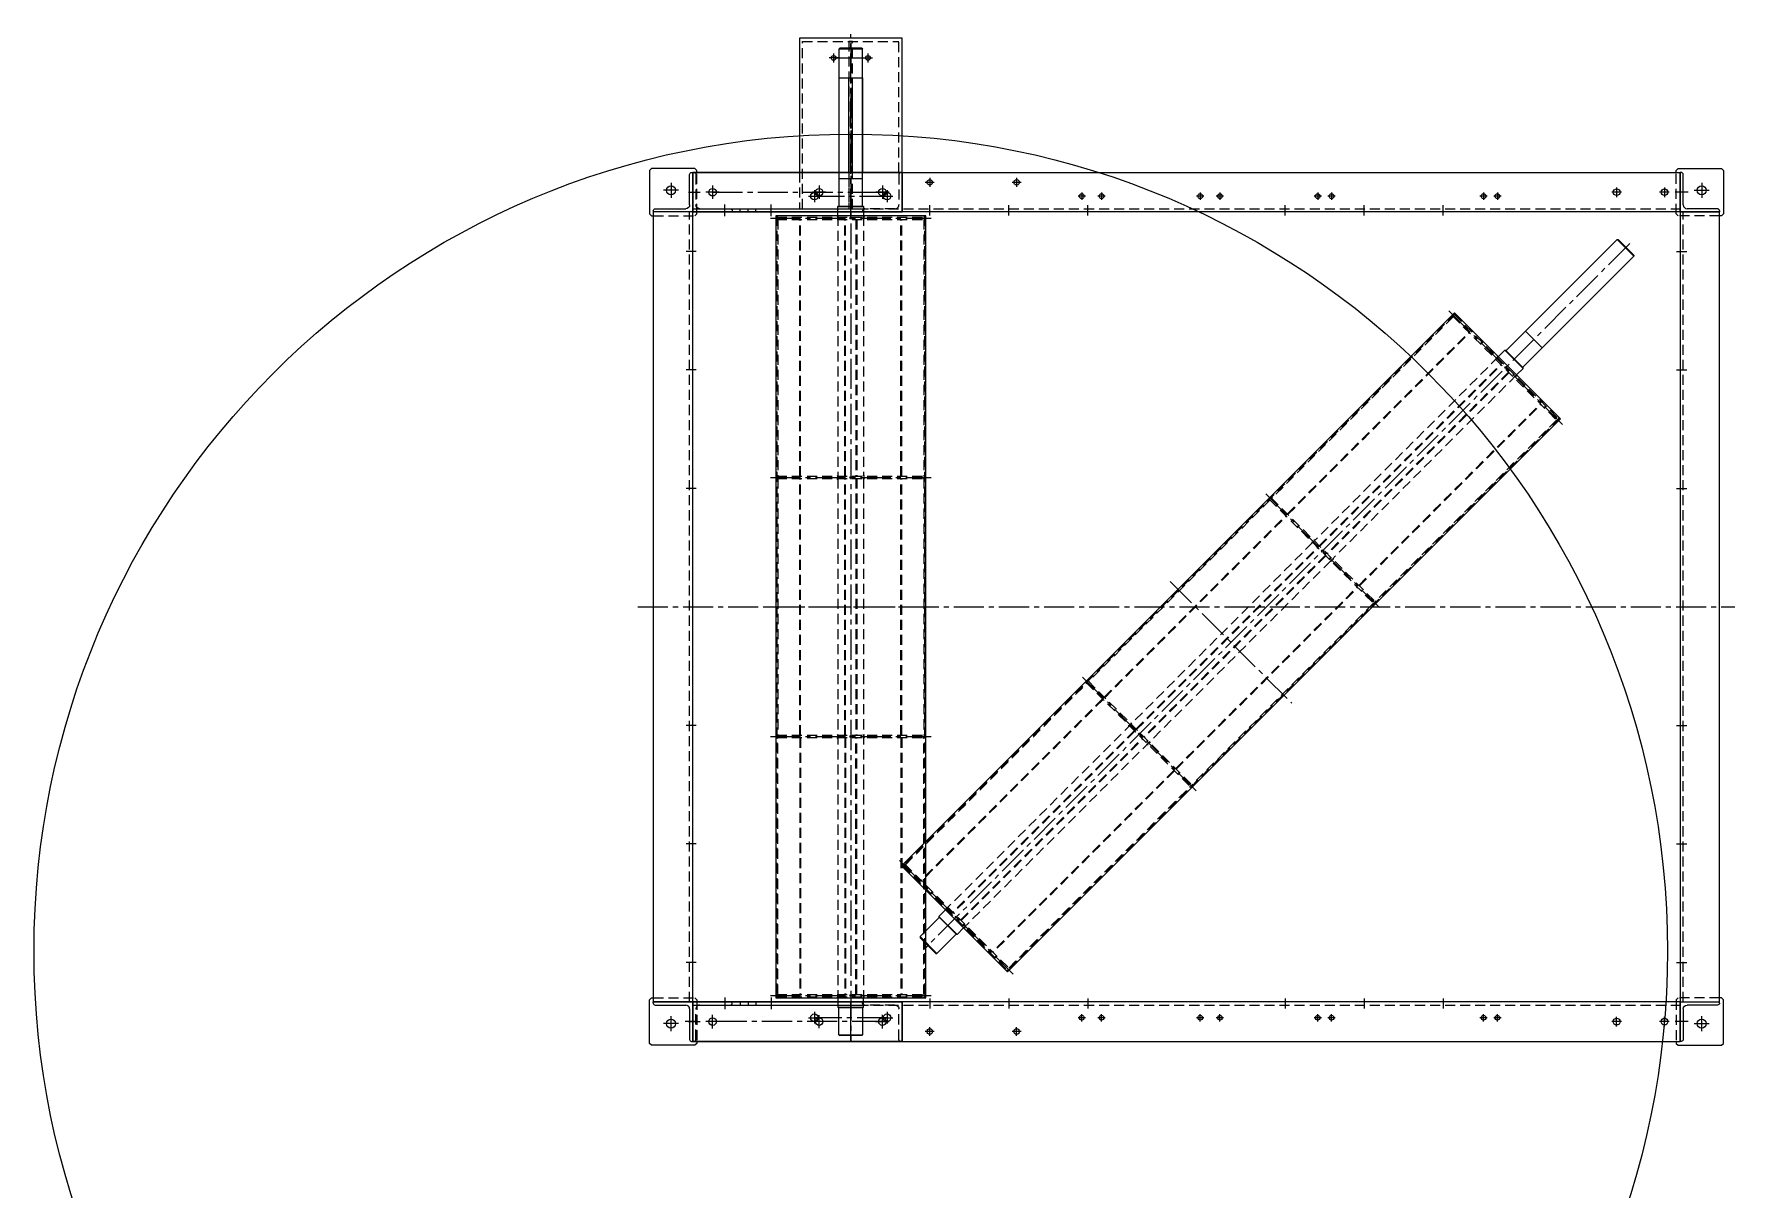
# Model space of a CAD drawing. Header units: millimetres. Extents: x -8731 to 85711, y -14522 to 31379.
# Drawn here: x 19060 to 23367, y 28453 to 31379 of the extents above; entities that cross this region are included whole.
import ezdxf

# ---------------------------------------------------------------- set-up
doc = ezdxf.new("R2010")
doc.units = ezdxf.units.MM
doc.header["$LTSCALE"] = 4
doc.linetypes.add('CENTER2', pattern=[28.575, 19.05, -3.175, 3.175, -3.175])
doc.linetypes.add('HIDDEN', pattern=[9.525, 6.35, -3.175])
doc.layers.add('04_HIDDEN', color=2, linetype='HIDDEN', lineweight=13)
doc.layers.add('05_CENTER', color=4, linetype='CENTER2', lineweight=13)
doc.layers.add('10_DRAFT', color=8, linetype='Continuous', lineweight=0, plot=False)

# ---------------------------------------------------------------- blocks, each defined once
blk = doc.blocks.new('A$C448B04A9_1_1_1')
at = {"color": 0}
for p, q in [((3, 100), (0, 100)), ((0, 0), (0, 100)), ((8, 18), (8, 95)), ((0, 0), (100, 0)), ((95, 8), (18, 8)), ((100, 3), (100, 0))]:
    blk.add_line(p, q, dxfattribs=at)
for centre, radius, start, end in [((3, 95), 5, 0, 90), ((18, 18), 10, 180, 270), ((95, 3), 5, 0, 90)]:
    blk.add_arc(centre, radius, start, end, dxfattribs=at)
blk = doc.blocks.new('A$C2A2D3C10_1_1_1')
at = {"color": 0}
for points in [[(110, 1100), (110, 1105), (105, 1110), (-5, 1110), (-10, 1105), (-10, 995), (-5, 990)], [(2590, 1100), (2590, 1105), (2595, 1110), (2705, 1110), (2710, 1105), (2710, 995), (2705, 990)], [(100, 993), (100, 1000), (0, 1000), (0, -1000), (100, -1000), (100, -993)], [(100, -993), (100, 993)], [(2600, -993), (2600, -1000), (2700, -1000), (2700, 1000), (2600, 1000), (2600, 993)], [(2600, 993), (2600, -993)], [(-5, 990), (0, 990)], [(2705, 990), (2700, 990)], [(110, -1100), (110, -1105), (105, -1110), (-5, -1110), (-10, -1105), (-10, -995), (-5, -990)], [(-5, -990), (0, -990)], [(2590, -1100), (2590, -1105), (2595, -1110), (2705, -1110), (2710, -1105), (2710, -995), (2705, -990)], [(2705, -990), (2700, -990)]]:
    blk.add_lwpolyline(points, dxfattribs=at)
for points in [[(100, 1100), (2600, 1100), (2600, 1000), (100, 1000)], [(100, -1100), (2600, -1100), (2600, -1000), (100, -1000)]]:
    blk.add_lwpolyline(points, close=True, dxfattribs=at)
for centre, radius in [((700, 1075), 7), ((920, 1075), 7), ((45, 1055), 11.5), ((150, 1050), 9.5), ((580, 1050), 9.5), ((1085, 1040), 6), ((1135, 1040), 6), ((1385, 1040), 6), ((1435, 1040), 6), ((1682.5, 1040), 6), ((1717.5, 1040), 6), ((2102.5, 1040), 6), ((2137.5, 1040), 6), ((2439.5, 1050), 8.5), ((2560.5, 1050), 8.5), ((2655, 1055), 11.5), ((45, -1055), 11.5), ((150, -1050), 9.5), ((420, -1050), 9.5), ((580, -1050), 9.5), ((700, -1075), 7), ((920, -1075), 7), ((1085, -1040), 6), ((1135, -1040), 6), ((1385, -1040), 6), ((1435, -1040), 6), ((1682.5, -1040), 6), ((1717.5, -1040), 6), ((2102.5, -1040), 6), ((2137.5, -1040), 6), ((2439.5, -1050), 8.5), ((2560.5, -1050), 8.5), ((2655, -1055), 11.5)]:
    blk.add_circle(centre, radius, dxfattribs=at)
at = {"layer": '04_HIDDEN'}
for p, q in [((92, -1000), (92, 1000)), ((100, 1008), (2600, 1008)), ((2608, -1000), (2608, 1000)), ((100, -1008), (2600, -1008))]:
    blk.add_line(p, q, dxfattribs=at)
for points in [[(0, 990), (105, 990), (110, 995), (110, 1100)], [(2700, 990), (2595, 990), (2590, 995), (2590, 1100)], [(0, -990), (105, -990), (110, -995), (110, -1100)], [(2700, -990), (2595, -990), (2590, -995), (2590, -1100)]]:
    blk.add_lwpolyline(points, dxfattribs=at)
at = {"layer": '05_CENTER'}
for p, q in [((700, 1086.2), (700, 1063.8)), ((920, 1086.2), (920, 1063.8)), ((63.9, 1055), (26.1, 1055)), ((45, 1073.9), (45, 1036.1)), ((166.3, 1050), (133.7, 1050)), ((150, 1066.3), (150, 1033.7)), ((596.3, 1050), (563.7, 1050)), ((580, 1066.3), (580, 1033.7)), ((711.2, 1075), (688.8, 1075)), ((931.2, 1075), (908.8, 1075)), ((1094.3, 1040), (1075.7, 1040)), ((1085, 1049.3), (1085, 1030.7)), ((1144.3, 1040), (1125.7, 1040)), ((1135, 1049.3), (1135, 1030.7)), ((1394.3, 1040), (1375.7, 1040)), ((1385, 1049.3), (1385, 1030.7)), ((1444.3, 1040), (1425.7, 1040)), ((1435, 1049.3), (1435, 1030.7)), ((1691.8, 1040), (1673.2, 1040)), ((1682.5, 1049.3), (1682.5, 1030.7)), ((1726.8, 1040), (1708.2, 1040)), ((1717.5, 1049.3), (1717.5, 1030.7)), ((2111.8, 1040), (2093.2, 1040)), ((2102.5, 1049.3), (2102.5, 1030.7)), ((2146.8, 1040), (2128.2, 1040)), ((2137.5, 1049.3), (2137.5, 1030.7)), ((2451.8, 1050), (2427.2, 1050)), ((2439.5, 1062.3), (2439.5, 1037.7)), ((2572.8, 1050), (2548.2, 1050)), ((2560.5, 1062.3), (2560.5, 1037.7)), ((2620.4, 1050), (2587.9, 1050)), ((2636.1, 1055), (2673.9, 1055)), ((2655, 1073.9), (2655, 1036.1)), ((700, 991.1), (700, 1017.1)), ((900, 991.1), (900, 1017.1)), ((1100, 991.1), (1100, 1017.1)), ((1600, 991.1), (1600, 1017.1)), ((1800, 991.1), (1800, 1017.1)), ((2000, 991.1), (2000, 1017.1)), ((108.9, 900), (82.9, 900)), ((2591.1, 900), (2617.1, 900)), ((108.9, 600), (82.9, 600)), ((2591.1, 600), (2617.1, 600)), ((108.9, 300), (82.9, 300)), ((2591.1, 300), (2617.1, 300)), ((-39.1, 0), (2739.1, 0)), ((108.9, -300), (82.9, -300)), ((2591.1, -300), (2617.1, -300)), ((108.9, -600), (82.9, -600)), ((2591.1, -600), (2617.1, -600)), ((108.9, -900), (82.9, -900)), ((2591.1, -900), (2617.1, -900)), ((150, -1066.3), (150, -1033.7)), ((420, -1066.3), (420, -1033.7)), ((580, -1066.3), (580, -1033.7)), ((700, -991.1), (700, -1017.1)), ((900, -991.1), (900, -1017.1)), ((1085, -1049.3), (1085, -1030.7)), ((1100, -991.1), (1100, -1017.1)), ((1135, -1049.3), (1135, -1030.7)), ((1385, -1049.3), (1385, -1030.7)), ((1435, -1049.3), (1435, -1030.7)), ((1600, -991.1), (1600, -1017.1)), ((1682.5, -1049.3), (1682.5, -1030.7)), ((1717.5, -1049.3), (1717.5, -1030.7)), ((1800, -991.1), (1800, -1017.1)), ((2000, -991.1), (2000, -1017.1)), ((2102.5, -1049.3), (2102.5, -1030.7)), ((2137.5, -1049.3), (2137.5, -1030.7)), ((63.9, -1055), (26.1, -1055)), ((45, -1073.9), (45, -1036.1)), ((111.3, -1050), (80.4, -1050)), ((166.3, -1050), (133.7, -1050)), ((436.3, -1050), (403.7, -1050)), ((596.3, -1050), (563.7, -1050)), ((711.2, -1075), (688.8, -1075)), ((700, -1086.2), (700, -1063.8)), ((931.2, -1075), (908.8, -1075)), ((920, -1086.2), (920, -1063.8)), ((1094.3, -1040), (1075.7, -1040)), ((1144.3, -1040), (1125.7, -1040)), ((1394.3, -1040), (1375.7, -1040)), ((1444.3, -1040), (1425.7, -1040)), ((1691.8, -1040), (1673.2, -1040)), ((1726.8, -1040), (1708.2, -1040)), ((2111.8, -1040), (2093.2, -1040)), ((2146.8, -1040), (2128.2, -1040)), ((2451.8, -1050), (2427.2, -1050)), ((2439.5, -1062.3), (2439.5, -1037.7)), ((2572.8, -1050), (2548.2, -1050)), ((2560.5, -1062.3), (2560.5, -1037.7)), ((2620.4, -1050), (2587.9, -1050)), ((2636.1, -1055), (2673.9, -1055)), ((2655, -1073.9), (2655, -1036.1))]:
    blk.add_line(p, q, dxfattribs=at)
at = {"color": 0, "xscale": -1}
blk.add_blockref('A$C448B04A9_1_1_1', (100, 1000), dxfattribs=at)
at = {"color": 0}
blk.add_blockref('A$C448B04A9_1_1_1', (2600, 1000), dxfattribs=at)
at = {"color": 0, "rotation": 180}
blk.add_blockref('A$C448B04A9_1_1_1', (100, -1000), dxfattribs=at)
at = {"color": 0, "xscale": -1, "rotation": 180}
blk.add_blockref('A$C448B04A9_1_1_1', (2600, -1000), dxfattribs=at)
blk = doc.blocks.new('A$C67F20274_1_1')
h = blk.add_hatch(color=3)
h.dxf.hatch_style = 1
h.paths.add_polyline_path([(0, -2), (0, 0), (-2, 0)])
at = {"color": 3}
blk.add_lwpolyline([(0, 0), (-2, 0), (-2, 0), (0, -2)], close=True, dxfattribs=at)
blk = doc.blocks.new('A$C448B04A9_1_1')
at = {"color": 0}
for p, q in [((3, 100), (0, 100)), ((0, 0), (0, 100)), ((8, 18), (8, 95)), ((0, 0), (100, 0)), ((95, 8), (18, 8)), ((100, 3), (100, 0))]:
    blk.add_line(p, q, dxfattribs=at)
for centre, radius, start, end in [((3, 95), 5, 0, 90), ((18, 18), 10, 180, 270), ((95, 3), 5, 0, 90)]:
    blk.add_arc(centre, radius, start, end, dxfattribs=at)

msp = doc.modelspace()

# ---------------------------------------------------------------- hatches: boundary and pattern name
h = msp.add_hatch(color=3)
h.dxf.hatch_style = 1
h.paths.add_polyline_path([(20941.25246, 30910.27853), (20939.03925, 30910.27853, 0.1117604654), (20939.60512, 30912.77851), (20941.25246, 30912.77851)])
h.paths.add_polyline_path([(20941.25246, 30912.77851), (20939.60512, 30912.77851, 0.1117619807), (20939.03925, 30915.27853), (20941.25246, 30915.27853)])
h = msp.add_hatch(color=3)
h.dxf.hatch_style = 1
h.paths.add_polyline_path([(21315.25246, 30915.2785), (21317.46567, 30915.2785, 0.1117604654), (21316.89979, 30912.77851), (21315.25246, 30912.77851)])
h.paths.add_polyline_path([(21315.25246, 30912.77851), (21316.89979, 30912.77851, 0.1117619807), (21317.46567, 30910.2785), (21315.25246, 30910.2785)])
h = msp.add_hatch(color=3)
h.dxf.hatch_style = 1
h.paths.add_polyline_path([(22652.85138, 30665.23023), (22651.28641, 30666.79521, 0.1117604654), (22653.45429, 30668.16283), (22654.61914, 30666.99799)])
h.paths.add_polyline_path([(22654.61914, 30666.99799), (22653.45429, 30668.16283, 0.1117619807), (22654.82194, 30670.33074), (22656.38692, 30668.76577)])
h = msp.add_hatch(color=3)
h.dxf.hatch_style = 1
h.paths.add_polyline_path([(22920.84483, 30404.30781), (22922.4098, 30402.74283, 0.1117604654), (22920.24191, 30401.37521), (22919.07707, 30402.54005)])
h.paths.add_polyline_path([(22919.07707, 30402.54005), (22920.24191, 30401.37521, 0.1117619807), (22918.87427, 30399.2073), (22917.30929, 30400.77227)])
h = msp.add_hatch(color=3)
h.dxf.hatch_style = 1
h.paths.add_polyline_path([(20941.25246, 30259.27848), (20939.03925, 30259.27848, -0.1117604654), (20939.60512, 30256.7785), (20941.25246, 30256.7785)])
h.paths.add_polyline_path([(20941.25246, 30256.7785), (20939.60512, 30256.7785, -0.1117619807), (20939.03925, 30254.27848), (20941.25246, 30254.27848)])
h = msp.add_hatch(color=3)
h.dxf.hatch_style = 1
h.paths.add_polyline_path([(21315.25246, 30254.27851), (21317.46567, 30254.27851, -0.1117604654), (21316.89979, 30256.7785), (21315.25246, 30256.7785)])
h.paths.add_polyline_path([(21315.25246, 30256.7785), (21316.89979, 30256.7785, -0.1117619807), (21317.46567, 30259.27851), (21315.25246, 30259.27851)])
h = msp.add_hatch(color=3)
h.dxf.hatch_style = 1
h.paths.add_polyline_path([(22192.52483, 30204.90368), (22190.95985, 30206.46866, -0.1117604654), (22189.59223, 30204.30077), (22190.75708, 30203.13593)])
h.paths.add_polyline_path([(22190.75708, 30203.13593), (22189.59223, 30204.30077, -0.1117619807), (22187.42432, 30202.93313), (22188.9893, 30201.36815)])
h = msp.add_hatch(color=3)
h.dxf.hatch_style = 1
h.paths.add_polyline_path([(22453.44726, 29936.91024), (22455.01223, 29935.34526, -0.1117604654), (22456.37985, 29937.51315), (22455.21501, 29938.67799)])
h.paths.add_polyline_path([(22455.21501, 29938.67799), (22456.37985, 29937.51315, -0.1117619807), (22458.54777, 29938.8808), (22456.98279, 29940.44577)])
h = msp.add_hatch(color=3)
h.dxf.hatch_style = 1
h.paths.add_polyline_path([(21728.66278, 29741.04163), (21727.09781, 29742.60661, -0.1117604654), (21725.73019, 29740.43872), (21726.89503, 29739.27388)])
h.paths.add_polyline_path([(21726.89503, 29739.27388), (21725.73019, 29740.43872, -0.1117619807), (21723.56227, 29739.07108), (21725.12725, 29737.5061)])
h = msp.add_hatch(color=3)
h.dxf.hatch_style = 1
h.paths.add_polyline_path([(20941.25246, 29603.27848), (20939.03925, 29603.27848, -0.1117604654), (20939.60512, 29600.7785), (20941.25246, 29600.7785)])
h.paths.add_polyline_path([(20941.25246, 29600.7785), (20939.60512, 29600.7785, -0.1117619807), (20939.03925, 29598.27848), (20941.25246, 29598.27848)])
h = msp.add_hatch(color=3)
h.dxf.hatch_style = 1
h.paths.add_polyline_path([(21315.25246, 29598.27851), (21317.46567, 29598.27851, -0.1117604654), (21316.89979, 29600.7785), (21315.25246, 29600.7785)])
h.paths.add_polyline_path([(21315.25246, 29600.7785), (21316.89979, 29600.7785, -0.1117619807), (21317.46567, 29603.27851), (21315.25246, 29603.27851)])
h = msp.add_hatch(color=3)
h.dxf.hatch_style = 1
h.paths.add_polyline_path([(21989.58521, 29473.04819), (21991.15018, 29471.48321, -0.1117604654), (21992.51781, 29473.6511), (21991.35296, 29474.81594)])
h.paths.add_polyline_path([(21991.35296, 29474.81594), (21992.51781, 29473.6511, -0.1117619807), (21994.68572, 29475.01875), (21993.12074, 29476.58372)])
h = msp.add_hatch(color=3)
h.dxf.hatch_style = 1
h.paths.add_polyline_path([(21264.80072, 29277.17957), (21263.23575, 29278.74455, -0.1117604654), (21261.86812, 29276.57666), (21263.03297, 29275.41182)])
h.paths.add_polyline_path([(21263.03297, 29275.41182), (21261.86812, 29276.57666, -0.1117619807), (21259.70021, 29275.20902), (21261.26519, 29273.64404)])
h = msp.add_hatch(color=3)
h.dxf.hatch_style = 1
h.paths.add_polyline_path([(21525.72315, 29009.18613), (21527.28812, 29007.62115, -0.1117604654), (21528.65574, 29009.78904), (21527.4909, 29010.95388)])
h.paths.add_polyline_path([(21527.4909, 29010.95388), (21528.65574, 29009.78904, -0.1117619807), (21530.82366, 29011.15669), (21529.25868, 29012.72166)])
h = msp.add_hatch(color=3)
h.dxf.hatch_style = 1
h.paths.add_polyline_path([(20941.25246, 28947.27846), (20939.03925, 28947.27846, -0.1117604654), (20939.60512, 28944.77848), (20941.25246, 28944.77848)])
h.paths.add_polyline_path([(20941.25246, 28944.77848), (20939.60512, 28944.77848, -0.1117619807), (20939.03925, 28942.27846), (20941.25246, 28942.27846)])
h = msp.add_hatch(color=3)
h.dxf.hatch_style = 1
h.paths.add_polyline_path([(21315.25246, 28942.2785), (21317.46567, 28942.2785, -0.1117604654), (21316.89979, 28944.77848), (21315.25246, 28944.77848)])
h.paths.add_polyline_path([(21315.25246, 28944.77848), (21316.89979, 28944.77848, -0.1117619807), (21317.46567, 28947.2785), (21315.25246, 28947.2785)])

# ---------------------------------------------------------------- linework, layer by layer
at = {"color": 0}
for p, q in [((21098.35246, 31341.2785), (21100.35246, 31343.2785)), ((21158.15246, 31341.2785), (21098.35246, 31341.2785)), ((21098.35246, 31341.2785), (21098.35246, 31013.2785)), ((21156.15246, 31343.2785), (21100.35246, 31343.2785)), ((21156.15246, 31343.2785), (21158.15246, 31341.2785)), ((21158.15246, 31013.2785), (21158.15246, 31341.2785)), ((21123.75246, 31125.98451), (21123.75246, 31028.7785)), ((21132.75246, 31028.7785), (21132.75246, 31125.98451)), ((21160.75246, 31028.7785), (21095.75246, 31028.7785)), ((21098.25246, 31013.2785), (21098.25246, 30943.2785)), ((21158.25246, 30943.2785), (21158.25246, 31013.2785)), ((21095.75246, 30942.2785), (21096.75246, 30943.2785)), ((21095.75246, 30918.7785), (21095.75246, 30942.2785)), ((21095.75246, 30942.2785), (21160.75246, 30942.2785)), ((21096.75246, 30943.2785), (21159.75246, 30943.2785)), ((21123.75246, 30936.7785), (21132.75246, 30936.7785)), ((21160.75246, 30942.2785), (21159.75246, 30943.2785)), ((21160.75246, 30942.2785), (21160.75246, 30918.7785)), ((23068.70086, 30858.90676), (22836.76983, 30626.97573)), ((23110.98584, 30816.62177), (23068.70086, 30858.90676)), ((23068.70086, 30858.90676), (23071.52928, 30858.90676)), ((23110.98584, 30819.4502), (23071.52928, 30858.90676)), ((22879.05482, 30584.69075), (23110.98584, 30816.62177)), ((23110.98584, 30819.4502), (23110.98584, 30816.62177)), ((22836.69912, 30627.04644), (22787.20165, 30577.54897)), ((22829.62805, 30535.12256), (22879.12553, 30584.62004)), ((22768.10976, 30561.99262), (22784.72677, 30578.60963)), ((22784.72677, 30578.60963), (22830.68871, 30532.64769)), ((22784.72677, 30578.60963), (22786.14099, 30578.60963)), ((22786.14099, 30578.60963), (22830.68871, 30534.0619)), ((22830.68871, 30532.64769), (22814.0717, 30516.03068)), ((22830.68871, 30532.64769), (22830.68871, 30534.0619)), ((21368.03834, 29161.92119), (21351.42133, 29145.30418)), ((21303.69162, 29094.03894), (21352.48199, 29142.82931)), ((21351.42133, 29145.30418), (21351.42133, 29143.88997)), ((21351.42133, 29145.30418), (21397.38327, 29099.34224)), ((21351.42133, 29143.88997), (21395.96905, 29099.34224)), ((21303.69162, 29094.03894), (21303.69162, 29091.21052)), ((21303.69162, 29094.03894), (21346.11803, 29051.61254)), ((21343.2896, 29051.61254), (21303.69162, 29091.21052)), ((21394.90839, 29100.4029), (21346.11803, 29051.61254)), ((21397.38327, 29099.34224), (21395.96905, 29099.34224)), ((21397.38327, 29099.34224), (21414.00028, 29115.95925)), ((21343.2896, 29051.61254), (21346.11803, 29051.61254)), ((21095.75246, 28938.7785), (21095.75246, 28915.2785)), ((21095.75246, 28915.2785), (21096.75246, 28914.2785)), ((21095.75246, 28915.2785), (21160.75246, 28915.2785)), ((21096.75246, 28914.2785), (21159.75246, 28914.2785)), ((21098.25246, 28845.2785), (21098.25246, 28914.2785)), ((21158.25246, 28914.2785), (21158.25246, 28845.2785)), ((21160.75246, 28915.2785), (21159.75246, 28914.2785)), ((21160.75246, 28915.2785), (21160.75246, 28938.7785)), ((21160.75246, 28828.7785), (21095.75246, 28828.7785)), ((21098.25246, 28845.2785), (21100.25246, 28843.2785)), ((21098.25246, 28845.2785), (21158.25246, 28845.2785)), ((21156.25246, 28843.2785), (21100.25246, 28843.2785)), ((21156.25246, 28843.2785), (21158.25246, 28845.2785))]:
    msp.add_line(p, q, dxfattribs=at)
for p, q in [((21123.75246, 31028.7785), (21123.75246, 31268.7785)), ((21132.75246, 31028.7785), (21132.75246, 31268.7785)), ((21098.25246, 31013.2785), (21158.25246, 31013.2785)), ((21158.15246, 30928.7785), (21098.35246, 30928.7785)), ((22836.69912, 30627.04644), (22879.12553, 30584.62004))]:
    msp.add_line(p, q)
msp.add_lwpolyline([(21158.25246, 31028.7785), (21258.25246, 31028.7785), (21258.25246, 31368.7785), (20998.25246, 31368.7785), (20998.25246, 31028.7785), (21098.25246, 31028.7785)])
for points in [[(21098.25246, 31268.7785), (21158.25246, 31268.7785)], [(21098.25246, 31268.7785), (21098.25246, 31028.7785)], [(21158.25246, 31268.7785), (21158.25246, 31028.7785)], [(21098.35246, 30928.7785), (20728.25246, 30928.7785), (20728.25246, 31028.7785), (21075.75246, 31028.7785)], [(21140.75246, 31028.7785), (21258.25246, 31028.7785), (21258.25246, 30928.7785), (21158.25246, 30928.7785)], [(21258.25246, 28928.7785), (20728.25246, 28928.7785), (20728.25246, 28828.7785), (21095.75246, 28828.7785)], [(21160.75246, 28828.7785), (21258.25246, 28828.7785), (21258.25246, 28928.7785), (21258.25246, 28928.7785)]]:
    msp.add_lwpolyline(points, dxfattribs=at)
for points in [[(20728.25246, 30928.7785), (21258.25246, 30928.7785), (21258.25246, 31028.7785), (20728.25246, 31028.7785)], [(20938.25246, 30918.7785), (20938.25246, 28938.7785), (21318.25246, 28938.7785), (21318.25246, 30918.7785)], [(22656.74044, 30673.36194), (21256.66902, 29273.29051), (21525.36959, 29004.58993), (22925.44102, 30404.66136)], [(20728.25246, 28928.7785), (21258.25246, 28928.7785), (21258.25246, 28828.7785), (20728.25246, 28828.7785)]]:
    msp.add_lwpolyline(points, close=True, dxfattribs=at)
for centre, radius in [((21084.75246, 31318.7785), 6), ((21171.75246, 31318.7785), 6), ((20778.25246, 30978.7785), 9.5), ((21036.25246, 30968.7785), 9.5), ((21048.25246, 30978.7785), 9.5), ((21208.25246, 30978.7785), 9.5), ((21220.25246, 30968.7785), 9.5), ((20778.25246, 28878.7785), 9.5), ((21036.25246, 28888.7785), 9.5), ((21208.25246, 28878.7785), 9.5), ((21220.25246, 28888.7785), 9.5)]:
    msp.add_circle(centre, radius, dxfattribs=at)
for centre, radius in [((21128.25246, 29057.69687), 2068.29254), ((21128.25246, 30912.77848), 2.5), ((22786.84808, 30534.769), 2.5), ((21128.25246, 30256.7785), 2.5), ((22322.98604, 30070.90696), 2.5), ((21128.25246, 29600.7785), 2.5), ((21859.124, 29607.04491), 2.5), ((21395.26193, 29143.18285), 2.5), ((21128.25246, 28944.77848), 2.5)]:
    msp.add_circle(centre, radius)
at = {"color": 3}
for centre, start, end in [((20933.79976, 30912.77853), 334.49206587, 25.50793413), ((21322.70516, 30912.7785), 154.49206587, 205.50793413), ((22649.34929, 30672.26786), 289.49206587, 340.50793413), ((22924.34692, 30397.27018), 109.49206587, 160.50793413), ((20933.79976, 30256.77848), 334.49206587, 25.50793413), ((21322.70516, 30256.77851), 154.49206587, 205.50793413), ((22185.48721, 30208.40577), 289.49206587, 340.50793413), ((22460.48488, 29933.40815), 109.49206587, 160.50793413), ((21721.62516, 29744.54372), 289.49206587, 340.50793413), ((20933.79976, 29600.77848), 334.49206587, 25.50793413), ((21322.70516, 29600.77851), 154.49206587, 205.50793413), ((21996.62283, 29469.5461), 109.49206587, 160.50793413), ((21257.7631, 29280.68166), 289.49206587, 340.50793413), ((21532.76077, 29005.68404), 109.49206587, 160.50793413), ((20933.79976, 28944.77846), 334.49206587, 25.50793413), ((21322.70516, 28944.7785), 154.49206587, 205.50793413)]:
    msp.add_arc(centre, 5.80537, start, end, dxfattribs=at)
at = {"layer": '04_HIDDEN'}
for p, q in [((21006.25246, 30936.7785), (21006.25246, 31360.7785)), ((21006.25246, 31360.7785), (21250.25246, 31360.7785)), ((21250.25246, 31028.7785), (21250.25246, 31360.7785)), ((20998.25246, 31028.7785), (20998.25246, 30936.7785)), ((21123.75246, 31028.7785), (21123.75246, 30936.7785)), ((21132.75246, 30936.7785), (21132.75246, 31028.7785)), ((20823.25246, 30936.7785), (21163.25246, 30936.7785)), ((20823.25246, 30936.7785), (21163.25246, 30936.7785)), ((20848.25246, 30928.7785), (20848.25246, 30936.7785)), ((20888.25246, 30928.7785), (20888.25246, 30936.7785)), ((20938.25246, 30915.27853), (20941.25246, 30915.27853)), ((20938.25246, 30910.27853), (20941.25246, 30910.27853)), ((20941.25246, 30918.7785), (20941.25246, 28938.7785)), ((20941.25246, 30915.7785), (21315.25246, 30915.7785)), ((20941.25246, 30909.7785), (21315.25246, 30909.7785)), ((20943.25246, 30909.7785), (20943.25246, 30259.7785)), ((20999.25246, 30259.7785), (20999.25246, 30909.7785)), ((21001.25246, 30259.7785), (21001.25246, 30909.7785)), ((21095.75246, 30918.7785), (21095.75246, 30259.7785)), ((21113.25246, 30259.7785), (21113.25246, 30909.7785)), ((21115.25246, 30259.7785), (21115.25246, 30909.7785)), ((21141.25246, 30909.7785), (21141.25246, 30259.7785)), ((21143.25246, 30909.7785), (21143.25246, 30259.7785)), ((21160.75246, 30918.7785), (21160.75246, 30259.7785)), ((21255.25246, 30259.7785), (21255.25246, 30909.7785)), ((21257.25246, 30259.7785), (21257.25246, 30909.7785)), ((21313.25246, 30909.7785), (21313.25246, 30259.7785)), ((21315.25246, 30918.7785), (21315.25246, 28938.7785)), ((21318.25246, 30915.2785), (21315.25246, 30915.2785)), ((21318.25246, 30910.2785), (21315.25246, 30910.2785)), ((22658.86176, 30671.24062), (21258.79034, 29271.16919)), ((22654.2656, 30670.88709), (22656.38692, 30668.76577)), ((22656.74044, 30669.1193), (22921.19838, 30404.66136)), ((22653.91202, 30663.46244), (22194.29261, 30203.84304)), ((22650.73006, 30667.35155), (22652.85138, 30665.23023)), ((22652.4978, 30664.87666), (22916.95574, 30400.41872)), ((22233.89059, 30164.24506), (22693.51, 30623.86446)), ((22235.3048, 30162.83084), (22694.92421, 30622.45025)), ((22768.10976, 30561.99262), (22302.12639, 30096.00925)), ((22314.50076, 30083.63488), (22774.12017, 30543.25429)), ((22315.91498, 30082.22067), (22775.53438, 30541.84008)), ((22793.91916, 30523.4553), (22334.29975, 30063.83589)), ((22795.33337, 30522.04109), (22335.71397, 30062.42168)), ((22814.0717, 30516.03068), (22348.08833, 30050.04731)), ((22414.90993, 29983.22572), (22874.52933, 30442.84513)), ((22416.32414, 29981.81151), (22875.94355, 30441.43091)), ((22923.3197, 30406.78268), (21523.24827, 29006.71125)), ((22915.54153, 30401.83293), (22455.92212, 29942.21353)), ((22919.43061, 30398.65095), (22917.30929, 30400.77227)), ((22922.96615, 30402.18649), (22920.84483, 30404.30781)), ((20938.25246, 30259.27848), (20941.25246, 30259.27848)), ((20938.25246, 30254.27848), (20941.25246, 30254.27848)), ((20941.25246, 30259.7785), (21315.25246, 30259.7785)), ((20941.25246, 30253.7785), (21315.25246, 30253.7785)), ((20943.25246, 30253.7785), (20943.25246, 29603.7785)), ((20999.25246, 29603.7785), (20999.25246, 30253.7785)), ((21001.25246, 29603.7785), (21001.25246, 30253.7785)), ((21095.75246, 30253.7785), (21095.75246, 28938.7785)), ((21113.25246, 29603.7785), (21113.25246, 30253.7785)), ((21115.25246, 29603.7785), (21115.25246, 30253.7785)), ((21141.25246, 30253.7785), (21141.25246, 29603.7785)), ((21143.25246, 30253.7785), (21143.25246, 29603.7785)), ((21160.75246, 30253.7785), (21160.75246, 28938.7785)), ((21255.25246, 29603.7785), (21255.25246, 30253.7785)), ((21257.25246, 29603.7785), (21257.25246, 30253.7785)), ((21313.25246, 30253.7785), (21313.25246, 29603.7785)), ((21318.25246, 30259.27851), (21315.25246, 30259.27851)), ((21318.25246, 30254.27851), (21315.25246, 30254.27851)), ((22190.04997, 30199.60039), (21730.43056, 29739.98099)), ((22186.86798, 30203.48947), (22188.9893, 30201.36815)), ((22188.63576, 30201.01461), (22453.09369, 29936.55667)), ((22190.40351, 30207.025), (22192.52483, 30204.90368)), ((22192.8784, 30205.25725), (22457.33633, 29940.79931)), ((21770.02854, 29700.38301), (22229.64795, 30160.00241)), ((21771.44275, 29698.96879), (22231.06216, 30158.5882)), ((22297.88375, 30091.76661), (21368.03834, 29161.92119)), ((21850.63871, 29619.77283), (22310.25812, 30079.39224)), ((21852.05293, 29618.35862), (22311.67234, 30077.97803)), ((22343.84569, 30045.80467), (21414.00028, 29115.95925)), ((22330.05711, 30059.59325), (21870.4377, 29599.97384)), ((22331.47133, 30058.17904), (21871.85192, 29598.55963)), ((21951.04788, 29519.36367), (22410.66728, 29978.98308)), ((21952.46209, 29517.94946), (22412.0815, 29977.56887)), ((22451.67948, 29937.97089), (21992.06007, 29478.35148)), ((22455.56858, 29934.78892), (22453.44726, 29936.91024)), ((22459.10411, 29938.32445), (22456.98279, 29940.44577)), ((21266.56851, 29276.11894), (21726.18792, 29735.73835)), ((21723.00593, 29739.62742), (21725.12725, 29737.5061)), ((21724.77371, 29737.15256), (21989.23164, 29472.69462)), ((21726.54146, 29743.16296), (21728.66278, 29741.04163)), ((21729.01635, 29741.3952), (21993.47428, 29476.93726)), ((21765.7859, 29696.14037), (21306.16649, 29236.52096)), ((21767.20011, 29694.72615), (21307.58071, 29235.10675)), ((20938.25246, 29603.27848), (20941.25246, 29603.27848)), ((20938.25246, 29598.27848), (20941.25246, 29598.27848)), ((20941.25246, 29603.7785), (21315.25246, 29603.7785)), ((20941.25246, 29597.7785), (21315.25246, 29597.7785)), ((20943.25246, 28947.7785), (20943.25246, 29597.7785)), ((20999.25246, 29597.7785), (20999.25246, 28947.7785)), ((21001.25246, 29597.7785), (21001.25246, 28947.7785)), ((21113.25246, 29597.7785), (21113.25246, 28947.7785)), ((21115.25246, 29597.7785), (21115.25246, 28947.7785)), ((21141.25246, 28947.7785), (21141.25246, 29597.7785)), ((21143.25246, 28947.7785), (21143.25246, 29597.7785)), ((21255.25246, 29597.7785), (21255.25246, 28947.7785)), ((21257.25246, 29597.7785), (21257.25246, 28947.7785)), ((21313.25246, 28947.7785), (21313.25246, 29597.7785)), ((21318.25246, 29603.27851), (21315.25246, 29603.27851)), ((21318.25246, 29598.27851), (21315.25246, 29598.27851)), ((21846.39607, 29615.53019), (21386.77667, 29155.91079)), ((21847.81029, 29614.11598), (21388.19088, 29154.49657)), ((21406.57566, 29136.1118), (21866.19506, 29595.7312)), ((21407.98987, 29134.69758), (21867.60928, 29594.31699)), ((21946.80524, 29515.12103), (21487.18583, 29055.50162)), ((21948.21945, 29513.70682), (21488.60004, 29054.08741)), ((21528.19802, 29014.48943), (21987.81743, 29474.10884)), ((21991.70653, 29470.92687), (21989.58521, 29473.04819)), ((21995.24206, 29474.4624), (21993.12074, 29476.58372)), ((21259.14387, 29275.76536), (21261.26519, 29273.64404)), ((21260.91166, 29273.29051), (21525.36959, 29008.83258)), ((21262.6794, 29279.30089), (21264.80072, 29277.17957)), ((21265.1543, 29277.53315), (21529.61224, 29013.07522)), ((21527.84447, 29007.06481), (21525.72315, 29009.18613)), ((21531.38, 29010.60034), (21529.25868, 29012.72166)), ((20938.25246, 28947.27846), (20941.25246, 28947.27846)), ((20941.25246, 28947.7785), (21315.25246, 28947.7785)), ((21318.25246, 28947.2785), (21315.25246, 28947.2785)), ((20823.25246, 28920.7785), (21163.25246, 28920.7785)), ((20823.25246, 28920.7785), (21163.25246, 28920.7785)), ((20848.25246, 28928.7785), (20848.25246, 28920.7785)), ((20888.25246, 28928.7785), (20888.25246, 28920.7785)), ((20938.25246, 28942.27846), (20941.25246, 28942.27846)), ((20941.25246, 28941.7785), (21315.25246, 28941.7785)), ((21318.25246, 28942.2785), (21315.25246, 28942.2785))]:
    msp.add_line(p, q, dxfattribs=at)
msp.add_lwpolyline([(21123.75246, 30936.7785), (21132.75246, 30936.7785), (21132.75246, 31360.7785), (21123.75246, 31360.7785)], close=True, dxfattribs=at)
at = {"layer": '05_CENTER'}
for p, q in [((21128.25246, 30911.14893), (21128.25246, 31379.30754)), ((21096.18576, 31318.7785), (21073.31915, 31318.7785)), ((21084.75246, 31330.2118), (21084.75246, 31307.34519)), ((21084.75246, 31318.7785), (21171.75246, 31318.7785)), ((21128.25246, 31357.1815), (21128.25246, 28827.50859)), ((21160.31915, 31318.7785), (21183.18576, 31318.7785)), ((21171.75246, 31330.2118), (21171.75246, 31307.34519)), ((21128.25246, 31134.76694), (21128.25246, 30916.14783)), ((20717.29076, 30978.7785), (20746.90557, 30978.7785)), ((20717.29076, 30978.7785), (20746.90557, 30978.7785)), ((20795.2948, 30978.7785), (20761.21011, 30978.7785)), ((20778.25246, 30995.82084), (20778.25246, 30961.73615)), ((20778.25246, 30978.7785), (21208.25246, 30978.7785)), ((21065.2948, 30978.7785), (21031.21011, 30978.7785)), ((21036.25246, 30983.59149), (21036.25246, 30953.96551)), ((21048.25246, 30995.82084), (21048.25246, 30961.73615)), ((21191.21011, 30978.7785), (21225.2948, 30978.7785)), ((21208.25246, 30995.82084), (21208.25246, 30961.73615)), ((21220.25246, 30983.59149), (21220.25246, 30953.96551)), ((20809.75246, 30917.88207), (20809.75246, 30947.50805)), ((20926.75246, 30917.88207), (20926.75246, 30947.50805)), ((21021.43947, 30968.7785), (21051.06545, 30968.7785)), ((21036.25246, 30968.7785), (21220.25246, 30968.7785)), ((21205.43947, 30968.7785), (21235.06545, 30968.7785)), ((20924.70094, 30912.77848), (21331.80398, 30912.77848)), ((23101.08847, 30849.00938), (21312.3396, 29060.26052)), ((22642.91542, 30678.70166), (22930.78074, 30390.83634)), ((20924.70094, 30256.7785), (21331.80398, 30256.7785)), ((22179.05339, 30214.83962), (22466.9187, 29926.9743)), ((21937.05932, 29992.97163), (22245.05071, 29684.98024)), ((20910.46966, 29928.7785), (21346.03526, 29928.7785)), ((21715.19134, 29750.97757), (22003.05665, 29463.11225)), ((20924.70094, 29600.7785), (21331.80398, 29600.7785)), ((21251.32928, 29287.11551), (21539.19459, 28999.25019)), ((20809.75246, 28939.67492), (20809.75246, 28910.04894)), ((20924.70094, 28944.77848), (21331.80398, 28944.77848)), ((20926.75246, 28939.67492), (20926.75246, 28910.04894)), ((21036.25246, 28903.59149), (21036.25246, 28873.96551)), ((21220.25246, 28903.59149), (21220.25246, 28873.96551)), ((20717.29076, 28878.7785), (20746.90557, 28878.7785)), ((20717.29076, 28878.7785), (20746.90557, 28878.7785)), ((20795.2948, 28878.7785), (20761.21011, 28878.7785)), ((20778.25246, 28861.73615), (20778.25246, 28895.82084)), ((21208.25246, 28878.7785), (20778.25246, 28878.7785)), ((21021.43947, 28888.7785), (21051.06545, 28888.7785)), ((21220.25246, 28888.7785), (21036.25246, 28888.7785)), ((21191.21011, 28878.7785), (21225.2948, 28878.7785)), ((21205.43947, 28888.7785), (21235.06545, 28888.7785)), ((21208.25246, 28861.73615), (21208.25246, 28895.82084))]:
    msp.add_line(p, q, dxfattribs=at)
at = {"layer": '10_DRAFT'}
for p, q in [((20868.25246, 30928.7785), (20868.25246, 30936.7785)), ((20868.25246, 28928.7785), (20868.25246, 28920.7785)), ((21128.25246, 28828.7785), (21128.25246, 28928.7785))]:
    msp.add_line(p, q, dxfattribs=at)

# ---------------------------------------------------------------- block references
msp.add_blockref('A$C2A2D3C10_1_1_1', (20628.25246, 29928.7785))
at = {"extrusion": (0, 0, -1), "zscale": -1}
for p, rotation in [((-20941.25246, 30915.7785), 270), ((-21160.75246, 30915.7785), 270), ((-22656.74044, 30669.1193), 315), ((-22811.95038, 30513.90936), 315), ((-20941.25246, 30259.7785), 270), ((-21095.75246, 30253.7785), 90), ((-21160.75246, 30259.7785), 270), ((-21315.25246, 30253.7785), 90), ((-22192.8784, 30205.25725), 315), ((-22297.88375, 30091.76661), 135), ((-22348.08833, 30050.04731), 315), ((-22453.09369, 29936.55667), 135), ((-21729.01635, 29741.3952), 315), ((-20941.25246, 29603.7785), 270), ((-21095.75246, 29597.7785), 90), ((-21160.75246, 29603.7785), 270), ((-21315.25246, 29597.7785), 90), ((-21834.0217, 29627.90456), 135), ((-21884.22629, 29586.18526), 315), ((-21989.23164, 29472.69462), 135), ((-21370.15966, 29164.04251), 135), ((-21525.36959, 29008.83258), 135), ((-21095.75246, 28941.7785), 90), ((-21315.25246, 28941.7785), 90)]:
    msp.add_blockref('A$C67F20274_1_1', p, dxfattribs=dict(at, rotation=rotation))
for p, rotation in [((21095.75246, 30915.7785), 270), ((21315.25246, 30915.7785), 270), ((22765.98844, 30559.8713), 225), ((22921.19838, 30404.66136), 225), ((20941.25246, 30253.7785), 90), ((21095.75246, 30259.7785), 270), ((21160.75246, 30253.7785), 90), ((21315.25246, 30259.7785), 270), ((22188.63576, 30201.01461), 44.99999999999999), ((22302.12639, 30096.00925), 225), ((22343.84569, 30045.80467), 44.99999999999999), ((22457.33633, 29940.79931), 225), ((21724.77371, 29737.15256), 44.99999999999999), ((20941.25246, 29597.7785), 90), ((21095.75246, 29603.7785), 270), ((21160.75246, 29597.7785), 90), ((21315.25246, 29603.7785), 270), ((21838.26435, 29632.1472), 225), ((21879.98365, 29581.94262), 44.99999999999999), ((21993.47428, 29476.93726), 225), ((21260.91166, 29273.29051), 44.99999999999999), ((21416.1216, 29118.08057), 44.99999999999999), ((20941.25246, 28941.7785), 90), ((21160.75246, 28941.7785), 90)]:
    msp.add_blockref('A$C67F20274_1_1', p, dxfattribs=dict(rotation=rotation))
at = {"layer": '04_HIDDEN', "xscale": -1}
for p, rotation in [((20728.25246, 30928.7785), 270), ((20728.25246, 30928.7785), 270), ((21258.25246, 28928.7785), 90), ((21258.25246, 28928.7785), 90)]:
    msp.add_blockref('A$C448B04A9_1_1', p, dxfattribs=dict(at, rotation=rotation))
at = {"layer": '04_HIDDEN'}
for p, rotation in [((21258.25246, 30928.7785), 89.99999999999999), ((21258.25246, 30928.7785), 90.00000000000001), ((20728.25246, 28928.7785), 270), ((20728.25246, 28928.7785), 270)]:
    msp.add_blockref('A$C448B04A9_1_1', p, dxfattribs=dict(at, rotation=rotation))

doc.saveas('drawing.dxf')
